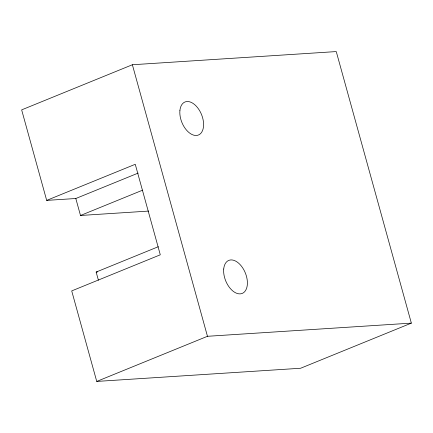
<?xml version="1.0" encoding="UTF-8"?>
<svg xmlns="http://www.w3.org/2000/svg" width="433" height="433" viewBox="0 0 433 433"><rect width="100%" height="100%" fill="white"/><g stroke="black" fill="none" stroke-linecap="round" stroke-linejoin="round"><path stroke-width="0.65" d="M46.683 200.387L135.258 164.291L160.291 254.804L71.71 290.906L96.743 381.424L300.626 368.25L411.35 323.126L336.257 51.576L132.374 64.75L21.65 109.874L46.683 200.387L75.807 198.509L138.187 173.086M75.807 198.509L80.5 215.482L142.663 190.147M98.405 280.227L96.148 272.054L158.305 246.718M96.743 381.424L207.467 336.295L411.35 323.126M80.5 215.482L148.649 211.077M96.148 272.054L97.495 271.967M132.374 64.75L207.467 336.295M179.901 110.621A17.829 10.581 67.8 0 0 196.403 135.469A17.829 10.581 67.8 0 0 198.823 109.403A17.829 10.581 67.8 0 0 179.901 110.621M223.709 269.028A17.829 10.581 67.8 0 0 240.207 293.872A17.829 10.581 67.8 0 0 242.626 267.805A17.829 10.581 67.8 0 0 223.709 269.028"/></g></svg>
